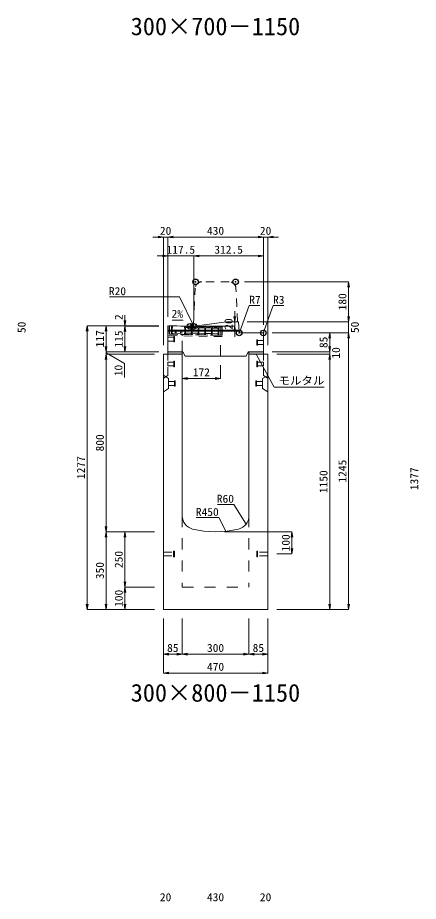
# Model space of a CAD drawing. Units: millimetres at full size. Extents: x -1809 to 57027, y -20349 to 17321.
# Drawn here: x 18009 to 19813, y -10110 to -6132 of the extents above; entities that cross this region are included whole.
import ezdxf
from ezdxf.enums import TextEntityAlignment as Align

# ---------------------------------------------------------------- set-up
doc = ezdxf.new("R2010")
doc.units = ezdxf.units.MM
doc.header["$LTSCALE"] = 50
doc.header["$PDMODE"] = 32
doc.header["$PDSIZE"] = 25
doc.linetypes.add('USER1', pattern=[2, 1, -1])
doc.linetypes.add('USER2', pattern=[1.35, 0.75, -0.6])
for name, color, linetype, lineweight in [('インサート', 3, 'USER2', 9), ('グレーチング', 7, 'USER2', 9), ('モルタル', 7, 'Continuous', 9), ('受枠', 3, 'USER2', 9), ('寸法線', 7, 'Continuous', 13), ('引出線', 4, 'Continuous', 13), ('本体', 2, 'Continuous', 13), ('目地', 132, 'Continuous', 9)]:
    doc.layers.add(name, color=color, linetype=linetype, lineweight=lineweight)
doc.layers.add('作業エリア', color=11, linetype='Continuous')
doc.layers.add('文字', color=7, linetype='Continuous')
doc.styles.add('ＭＳ 明朝', font='')
doc.styles.get('ＭＳ 明朝').set_extended_font_data('MS Mincho')

# ---------------------------------------------------------------- blocks, each defined once
blk = doc.blocks.new('open_arrow')
at = {"color": 0, "linetype": 'Continuous', "lineweight": -2}
blk.add_lwpolyline([(7.5, 1.25), (0, 0), (7.5, -1.25)], dxfattribs=at)

msp = doc.modelspace()

# ---------------------------------------------------------------- hatches: boundary and pattern name
at = {"layer": 'モルタル'}
for points in [[(18750, -7646.05), (18750, -7636.05), (18685, -7636.05), (18685, -7646.05)], [(19115, -7646.05), (19115, -7636.05), (19050, -7636.05), (19050, -7646.05)]]:
    msp.add_hatch(color=256, dxfattribs=at).paths.add_polyline_path(points)

# ---------------------------------------------------------------- linework, layer by layer
at = {"layer": 'インサート'}
for p, q in [((18685, -7570.55), (18712, -7570.55)), ((18685, -7570.55), (18685, -7587.55)), ((18685, -7587.55), (18712, -7587.55)), ((18715, -7566.55), (18712, -7566.55)), ((18712, -7566.55), (18712, -7591.55)), ((18712, -7591.55), (18715, -7591.55)), ((18715, -7591.55), (18715, -7566.55)), ((19085, -7581.55), (19088, -7581.55)), ((19085, -7606.55), (19085, -7581.55)), ((19088, -7581.55), (19088, -7606.55)), ((19115, -7585.55), (19088, -7585.55)), ((19115, -7585.55), (19115, -7602.55)), ((19088, -7606.55), (19085, -7606.55)), ((19115, -7602.55), (19088, -7602.55)), ((18685, -7682.55), (18712, -7682.55)), ((18685, -7682.55), (18685, -7699.55)), ((18685, -7699.55), (18712, -7699.55)), ((18715, -7678.55), (18712, -7678.55)), ((18712, -7678.55), (18712, -7703.55)), ((18712, -7703.55), (18715, -7703.55)), ((18715, -7703.55), (18715, -7678.55)), ((19085, -7678.55), (19088, -7678.55)), ((19085, -7703.55), (19085, -7678.55)), ((19088, -7703.55), (19085, -7703.55)), ((19088, -7678.55), (19088, -7703.55)), ((19115, -7682.55), (19088, -7682.55)), ((19115, -7699.55), (19088, -7699.55)), ((19115, -7682.55), (19115, -7699.55)), ((18688.2, -7770.55), (18715.2, -7770.55)), ((18688.2, -7770.55), (18688.2, -7787.55)), ((18688.2, -7787.55), (18715.2, -7787.55)), ((18718.2, -7766.55), (18715.2, -7766.55)), ((18715.2, -7766.55), (18715.2, -7791.55)), ((18715.2, -7791.55), (18718.2, -7791.55)), ((18718.2, -7791.55), (18718.2, -7766.55)), ((19081.8, -7766.55), (19084.8, -7766.55)), ((19081.8, -7791.55), (19081.8, -7766.55)), ((19084.8, -7791.55), (19081.8, -7791.55)), ((19084.8, -7766.55), (19084.8, -7791.55)), ((19111.8, -7770.55), (19084.8, -7770.55)), ((19111.8, -7787.55), (19084.8, -7787.55)), ((19111.8, -7770.55), (19111.8, -7787.55)), ((18665, -8537.55), (18711, -8537.55)), ((18665, -8554.55), (18665, -8537.55)), ((18711, -8558.55), (18711, -8533.55)), ((18711, -8533.55), (18715, -8533.55)), ((18715, -8558.55), (18715, -8533.55)), ((19085, -8533.55), (19089, -8533.55)), ((19085, -8533.55), (19085, -8558.55)), ((19089, -8533.55), (19089, -8558.55)), ((19135, -8537.55), (19089, -8537.55)), ((19135, -8537.55), (19135, -8554.55)), ((18665, -8554.55), (18711, -8554.55)), ((18715, -8558.55), (18711, -8558.55)), ((19089, -8558.55), (19085, -8558.55)), ((19135, -8554.55), (19089, -8554.55))]:
    msp.add_line(p, q, dxfattribs=at)
at = {"layer": 'グレーチング'}
for p, q in [((18700.24, -7557.37), (18700.36, -7551.37)), ((18915.19, -7561.67), (18700.24, -7557.37)), ((18700.36, -7551.37), (18701.38, -7550.39)), ((18701, -7519.37), (18700.88, -7525.37)), ((18700.88, -7525.37), (18701.86, -7526.39)), ((18915.95, -7523.67), (18701, -7519.37)), ((18701.86, -7526.39), (18701.38, -7550.39)), ((18704.86, -7526.45), (18704.38, -7550.45)), ((18705.36, -7551.47), (18704.38, -7550.45)), ((18705.88, -7525.47), (18704.86, -7526.45)), ((18705.24, -7557.47), (18705.36, -7551.47)), ((18705.33, -7552.97), (18760.31, -7554.07)), ((18706, -7519.47), (18705.88, -7525.47)), ((18718.12, -7538.22), (18717.82, -7553.22)), ((18718.12, -7538.22), (18748.12, -7538.82)), ((18723.12, -7538.32), (18722.82, -7553.32)), ((18743.12, -7538.72), (18742.82, -7553.72)), ((18748.12, -7538.82), (18747.82, -7553.82)), ((18760.22, -7558.57), (18760.34, -7552.57)), ((18760.34, -7552.57), (18761.36, -7551.59)), ((18760.98, -7520.57), (18760.86, -7526.57)), ((18760.86, -7526.57), (18761.84, -7527.59)), ((18761.84, -7527.59), (18761.36, -7551.59)), ((18764.84, -7527.65), (18764.36, -7551.65)), ((18764.36, -7551.65), (18791.36, -7552.19)), ((18765.34, -7552.67), (18764.36, -7551.65)), ((18765.86, -7526.67), (18764.84, -7527.65)), ((18765.22, -7558.67), (18765.34, -7552.67)), ((18765.98, -7520.67), (18765.86, -7526.67)), ((18765.86, -7526.67), (18790.98, -7521.17)), ((18765.86, -7526.67), (18790.86, -7527.17)), ((18790.22, -7559.17), (18790.34, -7553.17)), ((18790.34, -7553.17), (18791.36, -7552.19)), ((18790.98, -7521.17), (18790.86, -7527.17)), ((18790.86, -7527.17), (18791.84, -7528.19)), ((18791.84, -7528.19), (18791.36, -7552.19)), ((18794.84, -7528.25), (18794.36, -7552.25)), ((18795.34, -7553.27), (18794.36, -7552.25)), ((18794.36, -7552.25), (18821.35, -7552.79)), ((18795.86, -7527.27), (18794.84, -7528.25)), ((18795.22, -7559.27), (18795.34, -7553.27)), ((18795.98, -7521.27), (18795.86, -7527.27)), ((18795.86, -7527.27), (18820.97, -7521.77)), ((18795.86, -7527.27), (18820.85, -7527.77)), ((18820.21, -7559.77), (18820.33, -7553.77)), ((18820.33, -7553.77), (18821.35, -7552.79)), ((18820.97, -7521.77), (18820.85, -7527.77)), ((18820.85, -7527.77), (18821.83, -7528.79)), ((18821.83, -7528.79), (18821.35, -7552.79)), ((18824.83, -7528.85), (18824.35, -7552.85)), ((18825.33, -7553.87), (18824.35, -7552.85)), ((18824.35, -7552.85), (18851.35, -7553.39)), ((18825.85, -7527.87), (18824.83, -7528.85)), ((18825.21, -7559.87), (18825.33, -7553.87)), ((18825.97, -7521.87), (18825.85, -7527.87)), ((18825.85, -7527.87), (18850.97, -7522.37)), ((18825.85, -7527.87), (18850.85, -7528.37)), ((18850.21, -7560.37), (18850.33, -7554.37)), ((18850.33, -7554.37), (18851.35, -7553.39)), ((18850.97, -7522.37), (18850.85, -7528.37)), ((18850.85, -7528.37), (18851.83, -7529.39)), ((18851.83, -7529.39), (18851.35, -7553.39)), ((18854.83, -7529.45), (18854.35, -7553.45)), ((18855.33, -7554.47), (18854.35, -7553.45)), ((18854.35, -7553.45), (18881.34, -7553.99)), ((18855.85, -7528.47), (18854.83, -7529.45)), ((18855.21, -7560.47), (18855.33, -7554.47)), ((18855.97, -7522.47), (18855.85, -7528.47)), ((18855.85, -7528.47), (18880.96, -7522.97)), ((18855.85, -7528.47), (18880.84, -7528.97)), ((18880.2, -7560.97), (18880.32, -7554.97)), ((18880.32, -7554.97), (18881.34, -7553.99)), ((18880.96, -7522.97), (18880.84, -7528.97)), ((18880.84, -7528.97), (18881.82, -7529.99)), ((18881.82, -7529.99), (18881.34, -7553.99)), ((18884.82, -7530.05), (18884.34, -7554.05)), ((18885.32, -7555.07), (18884.34, -7554.05)), ((18884.34, -7554.05), (18911.33, -7554.59)), ((18885.84, -7529.07), (18884.82, -7530.05)), ((18885.2, -7561.07), (18885.32, -7555.07)), ((18885.96, -7523.07), (18885.84, -7529.07)), ((18885.84, -7529.07), (18910.95, -7523.57)), ((18885.84, -7529.07), (18910.83, -7529.57)), ((18910.19, -7561.57), (18910.31, -7555.57)), ((18910.31, -7555.57), (18911.33, -7554.59)), ((18910.95, -7523.57), (18910.83, -7529.57)), ((18910.83, -7529.57), (18911.81, -7530.59)), ((18911.81, -7530.59), (18911.33, -7554.59)), ((18914.81, -7530.65), (18914.33, -7554.65)), ((18915.31, -7555.67), (18914.33, -7554.65)), ((18915.83, -7529.67), (18914.81, -7530.65)), ((18915.19, -7561.67), (18915.31, -7555.67)), ((18915.95, -7523.67), (18915.83, -7529.67))]:
    msp.add_line(p, q, dxfattribs=at)
at = {"layer": 'モルタル'}
for points in [[(18685, -7636.05), (18750, -7636.05), (18750, -7646.05), (18685, -7646.05)], [(19050, -7636.05), (19115, -7636.05), (19115, -7646.05), (19050, -7646.05)]]:
    msp.add_lwpolyline(points, close=True, dxfattribs=at)
at = {"layer": '作業エリア'}
for p in [(18810, -7321.05), (18990, -7321.05), (18785, -7521.05), (18800, -7521.05), (18802.5, -7521.05), (19006.25, -7551.05), (19115, -7551.05)]:
    msp.add_point(p, dxfattribs=at)
at = {"layer": '受枠'}
for p, q in [((18687, -7519.09), (18686.12, -7563.08)), ((18929.95, -7523.95), (18687, -7519.09)), ((18693, -7519.21), (18692.24, -7557.21)), ((18692.24, -7557.21), (18929.19, -7561.95)), ((18923.95, -7523.83), (18923.19, -7561.83)), ((18929.95, -7523.95), (18929.07, -7567.94)), ((18929.07, -7567.94), (18686.12, -7563.08)), ((18749.23, -7558.35), (18749.11, -7564.34))]:
    msp.add_line(p, q, dxfattribs=at)
at = {"layer": '寸法線'}
for p, q in [((18733, -7119.38), (18617, -7119.38)), ((18665, -7606.03), (18665, -7119.38)), ((18685, -7119.38), (19115, -7119.38)), ((18685, -7479.03), (18685, -7119.38)), ((18685, -7479.03), (18685, -7119.38)), ((19067, -7119.38), (19183, -7119.38)), ((19115, -7511.03), (19115, -7119.38)), ((19115, -7511.03), (19115, -7119.38)), ((19135, -7606.03), (19135, -7119.38)), ((18850.5, -7204.38), (18637, -7204.38)), ((18685, -7479.03), (18685, -7204.38)), ((19115, -7204.38), (18802.5, -7204.38)), ((18802.5, -7481.03), (18802.5, -7204.38)), ((18802.5, -7481.03), (18802.5, -7204.38)), ((19115, -7514.03), (19115, -7204.38)), ((19030.02, -7321.05), (19498.78, -7321.05)), ((19498.78, -7501.05), (19498.78, -7321.05)), ((18492.06, -7471.05), (18492.06, -7569.05)), ((18986.36, -7569.05), (18986.36, -7453.05)), ((19498.78, -7453.05), (19498.78, -7599.05)), ((18986.36, -7501.05), (18990.52, -7501.05)), ((19042.52, -7501.05), (19498.78, -7501.05)), ((19042.52, -7501.05), (19498.78, -7501.05)), ((18322.06, -8796.05), (18322.06, -7519.05)), ((18644.98, -7519.05), (18322.06, -7519.05)), ((18407.06, -7519.05), (18407.06, -7636.05)), ((18644.98, -7519.05), (18407.06, -7519.05)), ((18644.98, -7519.05), (18492.06, -7519.05)), ((18644.98, -7521.05), (18492.06, -7521.05)), ((18492.06, -7521.05), (18492.06, -7636.05)), ((18644.98, -7521.05), (18492.06, -7521.05)), ((18842.52, -7521.05), (18986.36, -7521.05)), ((19155.02, -7551.05), (19498.78, -7551.05)), ((19155.02, -7551.05), (19413.78, -7551.05)), ((19155.02, -7551.05), (19498.78, -7551.05)), ((19413.78, -7551.05), (19413.78, -7636.05)), ((19498.78, -7551.05), (19498.78, -8796.05)), ((18407.06, -7588.05), (18407.06, -7694.05)), ((19413.78, -7588.05), (19413.78, -7694.05)), ((18644.98, -7636.05), (18407.06, -7636.05)), ((18644.98, -7636.05), (18407.06, -7636.05)), ((18644.98, -7636.05), (18492.06, -7636.05)), ((19155.02, -7636.05), (19413.78, -7636.05)), ((19155.02, -7636.05), (19413.78, -7636.05)), ((18407.06, -7641.05), (18490.47, -7688.34)), ((18624.98, -7646.05), (18407.06, -7646.05)), ((18407.06, -7646.05), (18407.06, -8446.05)), ((18624.98, -7646.05), (18407.06, -7646.05)), ((19175.02, -7646.05), (19413.78, -7646.05)), ((19175.02, -7646.05), (19413.78, -7646.05)), ((19413.78, -7646.05), (19413.78, -8796.05)), ((18490.47, -7688.34), (18490.47, -7752.41)), ((18922, -7696.07), (18922, -7756.28)), ((18750, -7756.28), (18922, -7756.28)), ((18624.98, -8446.05), (18407.06, -8446.05)), ((18407.06, -8796.05), (18407.06, -8446.05)), ((18624.98, -8446.05), (18407.06, -8446.05)), ((18492.06, -8446.05), (18492.06, -8696.05)), ((18624.98, -8446.05), (18492.06, -8446.05)), ((18940.02, -8446.05), (19243.78, -8446.05)), ((19243.78, -8446.05), (19243.78, -8546.05)), ((19175.02, -8546.05), (19243.78, -8546.05)), ((18624.98, -8696.05), (18492.06, -8696.05)), ((18492.06, -8696.05), (18492.06, -8796.05)), ((18624.98, -8696.05), (18492.06, -8696.05)), ((18624.98, -8796.05), (18322.06, -8796.05)), ((18624.98, -8796.05), (18407.06, -8796.05)), ((18624.98, -8796.05), (18492.06, -8796.05)), ((19175.02, -8796.05), (19413.78, -8796.05)), ((19175.02, -8796.05), (19498.78, -8796.05)), ((18665, -8836.07), (18665, -8997.21)), ((18665, -8836.07), (18665, -9082.21)), ((18750, -8836.07), (18750, -8997.21)), ((18750, -8836.07), (18750, -8997.21)), ((19050, -8836.07), (19050, -8997.21)), ((19050, -8836.07), (19050, -8997.21)), ((19135, -8836.07), (19135, -8997.21)), ((19135, -8836.07), (19135, -9082.21)), ((18665, -8997.21), (18750, -8997.21)), ((18750, -8997.21), (19050, -8997.21)), ((19050, -8997.21), (19135, -8997.21)), ((18665, -9082.21), (19135, -9082.21))]:
    msp.add_line(p, q, dxfattribs=at)
at = {"layer": '引出線'}
for points in [[(18802.5, -7521.01), (18737.16, -7388.31), (18557.16, -7388.31), (18422.49, -7388.31)], [(19007.98, -7549.19), (19051.78, -7427.12), (19099.71, -7427.12)], [(19114.12, -7551.93), (19158.9, -7427.12), (19206.63, -7427.12)], [(18752.93, -7494.47), (18704.19, -7493.5), (18752.93, -7494.47)], [(19082.5, -7646.05), (19163.13, -7795.08), (19389.05, -7795.08)], [(19037.07, -8412.74), (18982.66, -8322.84), (18907.98, -8322.84)], [(18946.44, -8443.65), (18914.22, -8382.51), (18813.21, -8382.51)]]:
    msp.add_lwpolyline(points, dxfattribs=at)
at = {"layer": '本体', "linetype": 'USER2'}
for p, q in [((18800.33, -7514.4), (18808.57, -7349.56)), ((18961.46, -7321.05), (18838.54, -7321.05)), ((18999, -7501.05), (18991.43, -7349.56))]:
    msp.add_line(p, q, dxfattribs=at)
at = {"layer": '本体'}
for p, q in [((18950.5, -7501.05), (18803.83, -7520.87)), ((19002.5, -7501.05), (18950.5, -7501.05)), ((19005.76, -7544.58), (19002.5, -7501.05)), ((18685, -7636.05), (18685, -7519.05)), ((18685, -7519.05), (18785, -7521.05)), ((18785, -7521.05), (18801.15, -7521.05)), ((19112, -7551.05), (19012.74, -7551.05)), ((19115, -7636.05), (19115, -7554.05)), ((18753, -7636.05), (18685, -7636.05)), ((18753, -7636.05), (18763, -7656.05)), ((19047, -7636.05), (19037, -7656.05)), ((19115, -7636.05), (19047, -7636.05)), ((18665, -7646.05), (18665, -8796.05)), ((18665, -7646.05), (18750, -7646.05)), ((18750, -7646.05), (18750, -8375.53)), ((19037, -7656.05), (18763, -7656.05)), ((19050, -7646.05), (19050, -8375.53)), ((19050, -7646.05), (19135, -7646.05)), ((19135, -7646.05), (19135, -8796.05)), ((18665, -8796.05), (19135, -8796.05))]:
    msp.add_line(p, q, dxfattribs=at)
at = {"layer": '本体', "linetype": 'USER1'}
for p, q in [((18750, -7636.05), (18750, -7558.36)), ((18922, -7656.05), (18922, -7561.8))]:
    msp.add_line(p, q, dxfattribs=at)
at = {"layer": '本体', "linetype": 'USER2', "lineweight": 9}
for p, q in [((18685, -7743.05), (18685, -7646.05)), ((19115, -7743.05), (19115, -7646.05)), ((18665, -7755.55), (18685, -7743.05)), ((19135, -7755.55), (19115, -7743.05))]:
    msp.add_line(p, q, dxfattribs=at)
at = {"layer": '本体', "lineweight": 9}
for p, q in [((18665, -7742.05), (18688.2, -7756.55)), ((18688.2, -7756.55), (18688.2, -7801.55)), ((19134.58, -7742.31), (19111.8, -7756.55)), ((19111.8, -7756.55), (19111.8, -7801.55)), ((18688.2, -7801.55), (18665, -7816.05)), ((19111.8, -7801.55), (19135, -7816.05))]:
    msp.add_line(p, q, dxfattribs=at)
at = {"layer": '本体', "linetype": 'USER1', "lineweight": 15}
for p, q in [((18750, -8375.53), (18750, -8696.05)), ((19050, -8375.53), (19050, -8696.05)), ((18750, -8696.05), (19050, -8696.05))]:
    msp.add_line(p, q, dxfattribs=at)
at = {"layer": '本体', "linetype": 'USER2'}
for centre, radius, start, end in [((18838.54, -7351.05), 30, 90, 177.13759), ((18961.46, -7351.05), 30, 2.86241, 90), ((18793.34, -7514.05), 7, 270, 357.13759)]:
    msp.add_arc(centre, radius, start, end, dxfattribs=at)
at = {"layer": '本体'}
for centre, radius, start, end in [((18801.15, -7501.05), 20, 270, 277.69605), ((19012.74, -7544.05), 7, 184.28915, 270), ((19112, -7554.05), 3, 0, 90), ((18810, -8375.53), 60, 180, 256.65764), ((18990, -8375.53), 60, 283.34236, 0), ((18900, -7996.05), 450, 256.65764, 283.34236)]:
    msp.add_arc(centre, radius, start, end, dxfattribs=at)
at = {"layer": '目地'}
for p, q in [((18685, -7539.05), (19005.35, -7539.05)), ((18685, -7543.05), (19005.65, -7543.05))]:
    msp.add_line(p, q, dxfattribs=at)

# ---------------------------------------------------------------- block references
at = {"layer": '寸法線', "xscale": 3.2, "yscale": 3.2}
for p, rotation in [((18665, -7119.38), 180), ((19115, -7119.38), 180), ((19115, -7119.38), 180), ((18685, -7204.38), 180), ((19115, -7204.38), 180), ((19498.78, -7321.05), 270), ((18986.36, -7501.05), 90), ((19498.78, -7501.05), 90), ((19498.78, -7501.05), 90), ((18492.06, -7519.05), 90), ((18322.06, -7519.05), 270), ((18407.06, -7519.05), 270), ((18492.06, -7521.05), 270), ((18492.06, -7521.05), 270), ((18986.36, -7521.05), 270), ((19413.78, -7551.05), 270), ((19498.78, -7551.05), 270), ((19498.78, -7551.05), 270), ((18407.06, -7636.05), 90), ((18407.06, -7636.05), 90), ((18492.06, -7636.05), 90), ((19413.78, -7636.05), 90), ((19413.78, -7636.05), 90), ((18407.06, -7646.05), 270), ((18407.06, -7646.05), 270), ((19413.78, -7646.05), 270), ((19413.78, -7646.05), 270), ((18922, -7756.28), 180), ((18407.06, -8446.05), 90), ((18407.06, -8446.05), 270), ((18492.06, -8446.05), 270), ((19243.78, -8446.05), 270), ((19243.78, -8546.05), 90), ((18492.06, -8696.05), 90), ((18492.06, -8696.05), 270), ((18322.06, -8796.05), 90), ((18407.06, -8796.05), 90), ((18492.06, -8796.05), 90), ((19413.78, -8796.05), 90), ((19498.78, -8796.05), 90), ((18750, -8997.21), 180), ((19050, -8997.21), 180), ((19135, -8997.21), 180), ((19135, -9082.21), 180)]:
    msp.add_blockref('open_arrow', p, dxfattribs=dict(at, rotation=rotation))
for p in [(18685, -7119.38), (18685, -7119.38), (19135, -7119.38), (18802.5, -7204.38), (18802.5, -7204.38), (18750, -7756.28), (18665, -8997.21), (18750, -8997.21), (19050, -8997.21), (18665, -9082.21)]:
    msp.add_blockref('open_arrow', p, dxfattribs=at)
at = {"layer": '引出線', "xscale": 0.0533, "yscale": 0.0533}
for p, rotation in [((18752.93, -7494.47), 178.9), ((18802.5, -7521.01), 116.2), ((19007.98, -7549.19), 70.3), ((19114.12, -7551.93), 70.3), ((19082.5, -7646.05), 298.4), ((19037.07, -8412.74), 121.2), ((18946.44, -8443.65), 117.8)]:
    msp.add_blockref('open_arrow', p, dxfattribs=dict(at, rotation=rotation))

# ---------------------------------------------------------------- texts
at = {"layer": '寸法線', "style": 'ＭＳ 明朝', "width": 1.05}
for s, p in [('20', (18675, -7091.36)), ('430', (18900, -7091.36)), ('20', (19125, -7091.36)), ('117.5', (18743.75, -7176.36)), ('312.5', (18958.75, -7176.36)), ('172', (18836, -7728.26)), ('85', (18707.5, -8969.19)), ('300', (18900, -8969.19)), ('85', (19092.5, -8969.19)), ('470', (18900, -9054.19)), ('20', (18675, -10091.36)), ('430', (18900, -10091.36)), ('20', (19125, -10091.36))]:
    msp.add_text(s, height=36.03, dxfattribs=at).set_placement(p, align=Align.MIDDLE_CENTER)
for s, p in [('180', (19470.76, -7411.05)), ('2', (18464.06, -7480.2)), ('50', (18026.8, -7526.05)), ('20', (18958.34, -7511.05)), ('50', (19526.8, -7526.05)), ('117', (18379.04, -7577.55)), ('115', (18464.04, -7578.55)), ('85', (19385.76, -7593.55)), ('10', (19441.8, -7641.05)), ('10', (18462.45, -7720.38)), ('800', (18379.04, -8046.05)), ('1277', (18294.04, -8157.55)), ('1245', (19470.76, -8173.55)), ('1150', (19385.76, -8221.05)), ('1377', (19794.04, -8207.55)), ('100', (19215.76, -8496.05)), ('250', (18464.04, -8571.05)), ('350', (18379.04, -8621.05)), ('100', (18464.04, -8746.05))]:
    msp.add_text(s, height=36.03, rotation=90, dxfattribs=at).set_placement(p, align=Align.MIDDLE_CENTER)
at = {"layer": '引出線', "style": 'ＭＳ 明朝', "width": 1.05}
for s, p in [('R20', (18497.16, -7345.11)), ('R60', (18982.66, -8279.64)), ('R450', (18914.22, -8339.31))]:
    msp.add_text(s, height=36.03, dxfattribs=at).set_placement(p, align=Align.TOP_RIGHT)
for s, p in [('R7', (19051.78, -7383.92)), ('R3', (19158.9, -7383.92)), ('モルタル', (19183.13, -7747.97))]:
    msp.add_text(s, height=36.03, dxfattribs=at).set_placement(p, align=Align.TOP_LEFT)
msp.add_text('2%', height=36.03, rotation=358.854, dxfattribs=at).set_placement((18753.87, -7447.58), align=Align.TOP_RIGHT)
at = {"layer": '文字', "style": 'ＭＳ 明朝'}
for s, p in [('300×700－1150', (18899.52, -6171.03)), ('300×800－1150', (18899.52, -9171.03))]:
    msp.add_text(s, height=80.06, dxfattribs=at).set_placement(p, align=Align.MIDDLE_CENTER)

doc.saveas('drawing.dxf')
